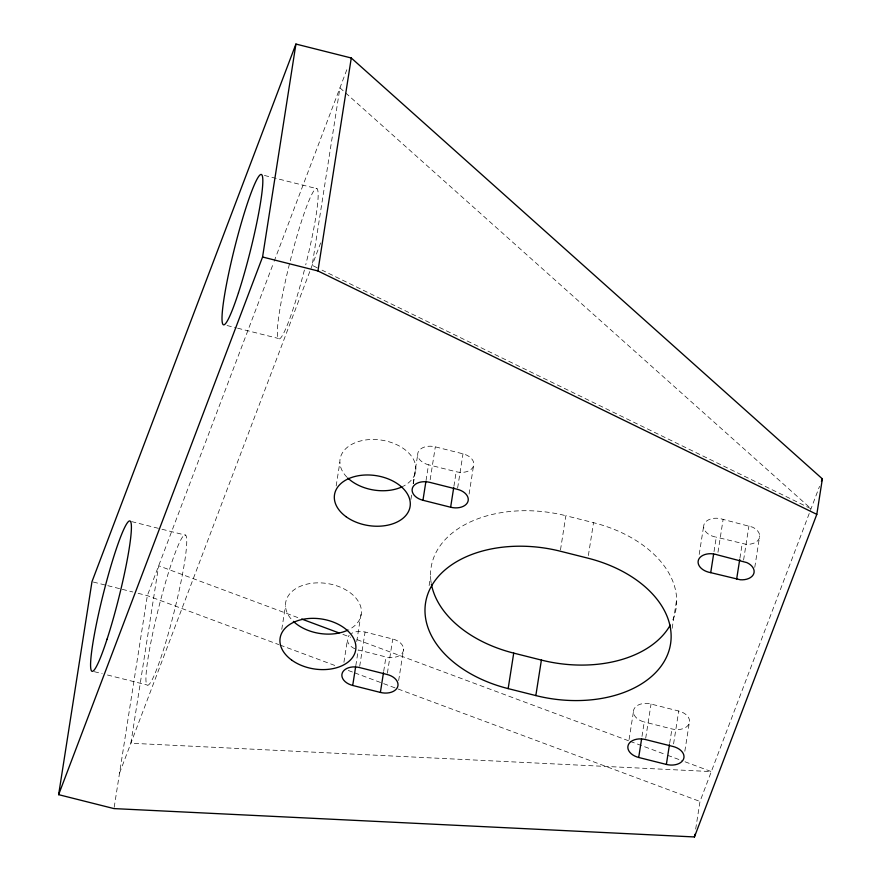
<?xml version="1.0" encoding="UTF-8"?>
<svg xmlns="http://www.w3.org/2000/svg" width="881" height="881" viewBox="0 0 881 881"><rect width="100%" height="100%" fill="white"/><g stroke="black" fill="none" stroke-linecap="round" stroke-linejoin="round"><path stroke-width="0.66" stroke-dasharray="4.41 3.3" d="M114.189 807.282L147.336 595.633L273.672 262.571M281.777 629.353L285.488 605.699M336.168 485.982L339.868 462.327M343.92 662.303L347.422 639.958M356.728 641.511L361.463 611.271M355.803 665.739L358.27 649.969L385.944 656.94A14.349 9.471 8.9 0 0 403.179 651.455A14.349 9.471 8.9 0 0 392.739 639.011L365.064 632.04A14.349 9.471 8.9 0 0 351.387 633.505M359.712 666.223L365.064 632.04M383.675 671.399L385.944 656.94M413.145 483.691L417.671 454.772M410.909 499.45L411.735 494.197M413.376 483.68L415.843 467.899M387.387 673.194L392.739 639.011M426.041 480.552L428.518 464.783A14.349 9.471 8.9 0 1 418.079 452.338A14.349 9.471 8.9 0 1 435.313 446.854L462.988 453.825A14.349 9.471 8.9 0 1 473.427 466.269A14.349 9.471 8.9 0 1 456.193 471.742L428.518 464.783M398.653 680.572L403.586 649.022M430.17 479.727L435.313 446.854M429.124 585.601L430.567 576.394M453.924 486.202L456.193 471.742M457.635 488.008L462.988 453.825M469.099 494.065L473.835 463.835M560.492 549.898L565.844 515.715L593.519 522.686A109.993 72.594 8.9 0 1 671.476 622.801M588.365 555.548L593.519 522.686M629.078 739.577L633.406 711.969M641.985 736.439L644.253 721.968A14.349 9.471 8.9 0 1 633.813 709.524A14.349 9.471 8.9 0 1 651.048 704.051L678.722 711.022A14.349 9.471 8.9 0 1 689.162 723.466A14.349 9.471 8.9 0 1 671.928 728.939L644.253 721.968M645.696 738.234L651.048 704.051M672.148 628.329L676.674 599.41M669.659 743.399L671.928 728.939M699.206 554.424L703.743 525.505M673.58 743.883L678.722 711.022M714.017 551.616L716.275 537.157A14.349 9.471 8.9 0 1 704.073 524.305A14.349 9.471 8.9 0 1 723.125 519.416L752.385 527.102A14.228 9.394 8.9 0 1 759.301 538.247A14.228 9.394 8.9 0 1 745.866 544.271L716.275 537.157M684.834 751.262L689.57 721.032M717.971 552.277L723.125 519.416M695.682 829.065L699.999 801.457L819.539 486.334M739.93 558.147L742.198 543.676M743.586 560.085L748.938 525.902M754.764 567.375L759.697 535.835M274.156 261.294L347.973 66.703M119.541 773.1L320.651 242.925M264.421 175.451L317.138 188.721M227.045 325.53L236.273 327.853M237.584 328.184L278.44 338.469M131.665 521.607L160.661 528.908M161.983 529.239L185.704 535.207A77.473 7.995 -75.9 0 1 162.412 653.096A77.473 7.995 -75.9 0 1 150.959 641.941A77.473 7.995 -75.9 0 1 185.704 535.207M93.298 582.033L106.48 585.347M107.79 585.678L120.972 588.993M122.294 589.323L132.833 591.988M138.108 593.309L147.336 595.633L278.737 644.573M94.3 671.685L102.207 673.679M107.471 675L147.017 684.955M297.8 617.581L158.657 565.767L130.873 743.234L711.33 771.591L681.707 760.556M342.885 634.375L350.616 637.249M357.058 639.65L628.88 740.877M630.168 741.362L666.245 754.797M667.534 755.27L680.418 760.072M280.026 645.046L336.707 666.157M348.303 670.474L353.457 672.401M354.746 672.875L699.999 801.457M317.094 267.736L312.16 265.324L339.945 87.858L811.038 508.733L322.039 270.148M354.801 648.757A14.349 9.471 8.9 0 1 349.184 635.322M431.172 582.793A109.993 72.594 8.9 0 1 565.844 515.715M290.972 618.814A38.257 25.252 8.9 0 1 301.798 585.711A38.257 25.252 8.9 0 1 353.27 595.314A38.257 25.252 8.9 0 1 348.865 629.618M346.916 477.161A38.257 25.252 8.9 0 1 354.658 442.945A38.257 25.252 8.9 0 1 407.066 451.402A38.257 25.252 8.9 0 1 403.245 486.246M304.397 270.038A77.473 7.995 -75.9 0 1 277.647 326.201A77.473 7.995 -75.9 0 1 310.508 197.08A77.473 7.995 -75.9 0 1 305.729 264.829"/><path stroke-width="1.32" d="M58.631 794.662L91.976 581.691L295.928 44.05L351.277 57.992L822.369 478.868L816.808 514.361L694.448 836.95L113.979 808.593L58.631 794.662L262.571 257.01L295.928 44.05M816.808 514.361L317.931 270.952L351.277 57.992M352.708 685.462A14.349 9.471 8.9 0 1 342.269 673.018A14.349 9.471 8.9 0 1 359.503 667.545L387.188 674.505A14.349 9.471 8.9 0 1 397.617 686.949A14.349 9.471 8.9 0 1 380.383 692.433L352.708 685.462L355.594 667.06M380.383 692.433L383.477 672.71M422.957 500.276A14.349 9.471 8.9 0 1 412.517 487.832A14.349 9.471 8.9 0 1 429.752 482.348L457.426 489.318A14.349 9.471 8.9 0 1 467.866 501.763A14.349 9.471 8.9 0 1 450.632 507.236L422.957 500.276L425.842 481.863M450.632 507.236L453.726 487.523M508.161 688.612A109.993 72.594 8.9 0 1 428.133 593.199A109.993 72.594 8.9 0 1 560.283 551.209L587.957 558.18A109.993 72.594 8.9 0 1 667.985 653.592A109.993 72.594 8.9 0 1 535.835 695.572L508.161 688.612L513.722 653.118A109.993 72.594 8.9 0 1 431.393 584.081M535.835 695.572L541.397 660.078A109.993 72.594 8.9 0 0 670.243 625.125M638.692 757.473A14.349 9.471 8.9 0 1 628.252 745.018A14.349 9.471 8.9 0 1 645.487 739.544L673.161 746.515A14.349 9.471 8.9 0 1 683.601 758.959A14.349 9.471 8.9 0 1 666.366 764.433L638.692 757.473L641.577 739.06M666.366 764.433L669.45 744.72M710.725 572.65A14.349 9.471 8.9 0 1 698.512 559.798A14.349 9.471 8.9 0 1 717.563 554.909L746.824 562.596A14.228 9.394 8.9 0 1 753.74 573.74A14.228 9.394 8.9 0 1 740.304 579.764L710.725 572.65L713.599 554.248M694.448 836.95L694.856 834.318M736.637 579.169L739.732 559.457M821.422 481.356L822.369 478.868M262.571 257.01L317.931 270.952M513.722 653.118L541.397 660.078M301.665 619.024L339.02 632.932M347.786 630.146A38.257 25.252 8.9 0 1 293.373 621.369M402.165 486.775A38.257 25.252 8.9 0 1 347.764 477.998M107.064 639.166A77.473 7.995 -75.9 0 0 130.355 521.266A77.473 7.995 -75.9 0 0 95.611 627.999A77.473 7.995 -75.9 0 0 107.064 639.166M238.487 292.679A77.473 7.995 -75.9 0 0 261.789 174.79A77.473 7.995 -75.9 0 0 227.034 281.524A77.473 7.995 -75.9 0 0 238.487 292.679M291.611 660.023A38.257 25.252 8.9 0 0 354.812 653.273A38.257 25.252 8.9 0 0 307.315 618.638A38.257 25.252 8.9 0 0 291.611 660.023M346.002 516.651A38.257 25.252 8.9 0 0 409.202 509.901A38.257 25.252 8.9 0 0 361.695 475.266A38.257 25.252 8.9 0 0 346.002 516.651"/></g></svg>
